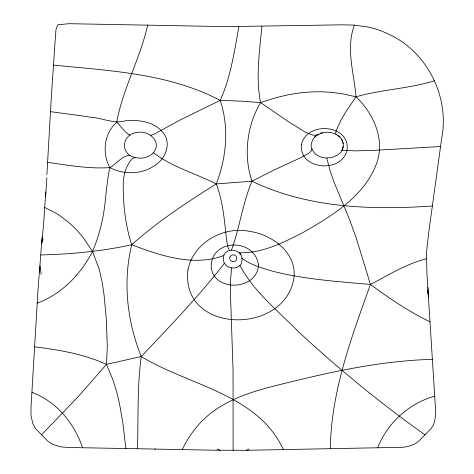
<?xml version="1.0" encoding="UTF-8"?>
<svg xmlns="http://www.w3.org/2000/svg" width="474" height="474" viewBox="0 0 474 474"><rect width="100%" height="100%" fill="white"/><g stroke="black" fill="none" stroke-linecap="round" stroke-linejoin="round"><path stroke-width="0.71" d="M311.916 149.02L314.422 153.013L316.188 154.619L320.246 156.811L324.613 157.949L331.213 157.724L337.287 155.312L340.646 152.468L342.874 148.516L343.354 143.764L341.6 139.131L340.018 137.199L336.119 134.308L331.729 132.708L327.445 132.151L320.981 133.182L315.133 136.583L312.461 140.114L311.181 144.386L311.252 146.739L311.916 149.02L311.4 150.922L308.266 153.623L300.913 157.617L274.162 169.97L251.984 181.204L216.263 183.918C186.827 202.351 157.652 221.506 131.719 244.738C101.874 251.327 71.373 254.177 40.865 254.965M343.383 146.199L341.89 150.625L342.714 150.175L354.825 150.874L373.322 150.412L440.559 146.525M154.832 449.079L215.208 450.229L246.326 450.3L402.645 447.29L407.148 446.686L411.42 445.4L415.751 443.391L418.583 441.294L431.216 428.419L433.147 425.534L434.385 422.121L435.671 415.384L435.707 411.823L426.932 273.563L426.505 252.429L428.662 232.971L441.661 138.527C450.022 95.712 426.049 49.42 385.504 32.753A79.685 79.685 0 0 0 367.16 26.905L354.38 25.14L342.826 24.814L227.413 26.627L68.931 23.7L57.763 24.796L55.985 29.501L54.889 44.343L51.21 99.368L46.89 174.639M125.918 448.534L122.796 422.488L119.395 403.238L116.782 392.306L112.93 379.816L106.478 364.393L107.308 346.595L106.312 319.257L104.096 295.172L102.266 282.8L99.167 269.066L92.543 251.469L83.465 237.995L76.61 229.926L70.697 224.095L59.961 215.717L54.836 212.548L44.752 207.523M330.319 448.718C331.13 391.613 351.382 337.512 370.455 284.436L356.276 238.126L349.451 219.332L333.761 181.4L329.975 170.391L326.829 158.126M135.191 157.587C119.081 153.849 122.025 133.449 137.768 132.418C147.675 130.208 160.828 140.245 154.826 150.661C151.935 155.697 145.915 158.156 140.292 158.186C137.158 158.061 133.247 156.485 131.197 159.904C125.58 166.747 123.281 175.653 123.228 184.38C123.163 204.756 125.355 225.316 131.719 244.738C122.683 281.74 127.085 321.378 141.228 356.519C137.122 387.092 138.384 417.997 137.501 448.748L68.54 447.486L60.085 446.757L52.3 444.091L48.064 441.407L35.402 428.496L32.913 423.863L30.988 415.591L31.029 406.864L38.044 289.187L41.73 242.03L43.507 225.464L45.782 191.929M39.567 272.064L40.136 265.766L41.143 274.31M231.561 267.863L227.354 266.678L224.042 262.673C218.792 244.377 247.92 247.392 241.017 264.219C238.896 267.235 235.151 268.42 231.561 267.863L230.595 279.536L230.37 291.658L233.066 370.194L233.095 450.294M42.233 237.421L41.623 243.672L43.193 239.411M261.932 26.224C259.574 51.559 255.557 77.321 260.57 102.597C246.794 125.906 243.286 155.49 251.984 181.204C242.599 203.376 239.737 227.55 231.472 250.124M37.185 303.153C61.709 294.164 80.704 274.363 92.543 251.469C99.439 235.14 103.664 217.839 105.323 200.206C106.508 189.298 107.503 178.343 109.838 167.6C101.863 152.942 103.984 133.49 116.764 122.197C122.73 88.638 140.304 58.444 147.651 25.134M238.902 26.609C234.328 51.559 230.785 77.096 220.167 100.381C229.339 127.417 226.507 157.611 216.263 183.918C223.444 202.499 224.445 222.496 226.904 242.048C227.39 244.916 227.935 247.896 229.499 250.402M354.38 25.14C345.712 48.259 354.001 73.162 356.051 96.767C373.091 113.173 384.793 138.183 377.18 161.841C365.513 195.798 332.357 215.611 302.821 232.645C283.162 242.676 262.045 253.477 239.358 252.719M377.63 447.847C387.519 422.897 408.76 403.504 434.617 396.169M182.194 449.619C188.747 435.973 197.99 423.578 209.775 414.009C230.986 397.076 257.66 390.019 283.535 383.667C332.351 371.586 381.819 360.678 432.282 359.357M224.522 263.147C198.962 296.126 169.923 326.266 141.228 356.519L106.478 364.393C83.851 354.001 59.167 349.877 34.655 346.861M240.3 253.94L240.01 254.384L240.383 253.851M434.563 80.728C408.997 88.733 381.819 89.456 356.051 96.767L346.038 111.455L340.741 120.663L336.102 130.901L335.645 132.892L336.119 134.308M106.478 364.393L78.192 396.655L41.582 434.794M314.505 137.11L316.235 135.659M47.637 162.386C68.25 165.165 88.946 169.046 109.838 167.6C116.474 164.004 122.055 155.513 130.06 155.318M223.864 255.504C193.807 266.975 160.141 255.646 131.719 244.738M241.657 258.111C250.746 264.99 262.045 268.077 272.823 271.235C304.729 279.423 337.761 281.55 370.455 284.436C388.609 275.068 406.295 263.745 426.339 258.851M356.051 96.767L342.927 93.899L331.895 92.389L321.479 91.76L311.122 91.915L300.498 92.815L289.211 94.581L276.561 97.526L260.57 102.597L240.514 101.116L220.167 100.381L179.77 120.177L154.151 134.172L150.643 135.357M246.326 450.3L249.158 449.032M318.884 134.118L315.465 135.191L312.698 135.108L305.683 132.412L288.239 121.534L260.57 102.597M320.246 133.431L322.456 132.732M50.469 111.651C63.99 113.47 77.529 115.2 91.014 117.274C102.674 118.056 114.05 124.229 125.687 120.752C139.16 119.454 154.986 121.895 163.672 133.354C171.387 143.794 165.556 158.381 155.561 164.97C142.407 174.592 124.123 174.995 109.838 167.6M432.371 206.012C371.503 210.112 307.916 208.193 251.984 181.204M53.444 65.104C109.897 70.786 168.916 73.34 220.167 100.381M130.018 135.197C124.484 132.424 121.178 126.362 116.764 122.197M217.062 448.955L220.214 450.294M216.263 183.918C195.596 173.443 171.967 166.996 153.446 152.717M32.031 392.407C56.714 401.596 74.258 423.276 82.6 447.752M430.119 321.852C408.914 311.619 389.344 298.407 370.455 284.436M141.228 356.519C189.102 385.777 257.453 393.716 283.399 449.595M338.158 135.594L340.018 137.199M424.971 434.782C380.349 403.196 338.015 368.416 297.956 331.231C277.64 310.494 253.602 291.504 239.939 265.404M341.6 139.131L343.312 143.61M428.626 297.441L427.495 290.627L428.401 293.927L427.963 287.599M137.632 448.742A88.419 0.397 1.1 0 1 155.561 449.079M46.867 177.661A101.94 1.706 -86.7 0 1 45.658 196.325M258.401 264.729C258.087 289.887 214.609 292.861 211.226 267.692C209.917 238.404 254.888 237.652 258.401 264.729M301.517 144.404C298.389 169.686 341.393 173.685 346.938 150.608C351.181 124.312 306.82 120.746 301.517 144.404M187.947 270.097C180.6 333.311 282.19 335.734 293.519 280.318C298.709 254.147 272.781 234.464 249.348 231.324C223.053 225.944 193.031 242.966 187.947 270.097M229.949 257.003C228.035 261.962 236.704 263.704 236.822 258.366C237.101 254.508 231.164 253.353 229.949 257.003"/></g></svg>
